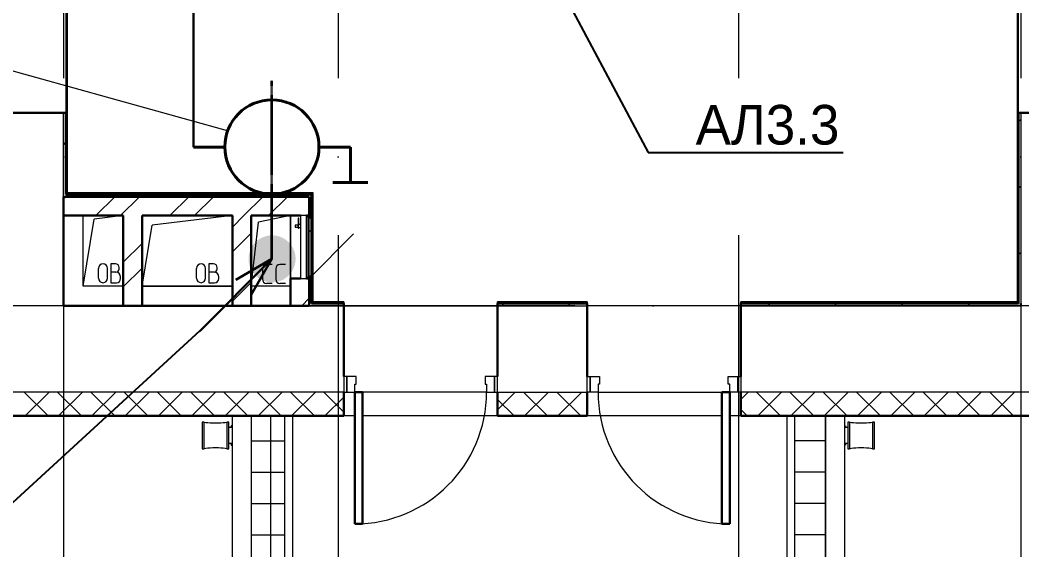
# Model space of a CAD drawing. Header units: millimetres. Extents: x -259793 to 503324, y -44556 to 93494.
# Drawn here: x 274618 to 281002, y 12580 to 15958 of the extents above; entities that cross this region are included whole.
import ezdxf
from ezdxf import colors
from ezdxf.entities.mleader import LeaderData, LeaderLine
from ezdxf.math import Vec2, Vec3

# ---------------------------------------------------------------- set-up
doc = ezdxf.new("R2010")
doc.units = ezdxf.units.MM
doc.linetypes.add('ADSK_Линия сетки', pattern=[25, 20, -2.5, 0, -2.5])
doc.linetypes.add('фантом2', pattern=[31.75, 15.875, -3.175, 3.175, -3.175, 3.175, -3.175])
for name, color, linetype, lineweight in [('Provodka', 151, 'Continuous', 30), ('RC-Выноски', 7, 'Continuous', 0), ('Двери', 252, 'Continuous', 9), ('Крыша', 7, 'Continuous', 9), ('Крыша штриховка', 7, 'Continuous', 9), ('Линии', 7, 'Continuous', 9), ('лс', 5, 'Continuous', 30), ('Обобщенные модели', 252, 'Continuous', 18), ('Оборудование', 8, 'Continuous', 18), ('Ограждение', 252, 'Continuous', 9), ('Оси', 252, 'Continuous', 9), ('Перекрытие', 252, 'Continuous', 18), ('Стены внутренние', 7, 'Continuous', 18), ('Стены наружные', 7, 'Continuous', 18), ('Стены штриховка', 7, 'Continuous', 9)]:
    doc.layers.add(name, color=color, linetype=linetype, lineweight=lineweight)
doc.layers.add('кабель коаксиал', color=7, linetype='Continuous')
doc.layers.add('Радиофикация', color=7, linetype='Continuous')
doc.styles.add('Mipgost_5', font='', dxfattribs={"height": 250})
doc.styles.get('Mipgost_5').set_extended_font_data('Mipgost')

# ---------------------------------------------------------------- blocks, each defined once
blk = doc.blocks.new('_None')
blk = doc.blocks.new('3 этаж')
at = {"color": 251, "lineweight": 18, "true_color": 0x636466}
for p, q in [((276340.8, 14711.6), (276137.5, 14669.8)), ((276340.8, 14711.6), (276340.8, 14311.6)), ((276090.8, 14261.6), (276137.5, 14669.8)), ((276162.3, 14373.6), (276162.3, 14305.8)), ((276225, 14399.7), (276188.4, 14399.7)), ((276247.3, 14373.6), (276247.3, 14305.8)), ((276310, 14399.7), (276273.4, 14399.7)), ((276340.8, 14261.6), (276090.8, 14261.6)), ((276225, 14279.7), (276188.4, 14279.7)), ((276310, 14279.7), (276273.4, 14279.7))]:
    blk.add_line(p, q, dxfattribs=at)
for centre, start, end in [((276188.4, 14373.6), 90, 180), ((276273.4, 14373.6), 90, 180), ((276188.4, 14305.8), 180, 270), ((276273.4, 14305.8), 180, 270)]:
    blk.add_arc(centre, 26.1, start, end, dxfattribs=at)
at = {"layer": 'Двери', "color": 251, "true_color": 0x636466}
for p, q in [((276700.8, 13686.6), (276680.8, 13686.6)), ((276680.8, 13686.6), (276680.8, 13586.6)), ((276700.8, 13686.6), (276700.8, 13586.6)), ((276760.8, 13686.6), (276700.8, 13686.6)), ((276700.8, 13586.6), (276700.8, 13686.6)), ((276760.8, 13636.6), (276760.8, 13686.6)), ((277640.8, 13686.6), (277580.8, 13686.6)), ((277580.8, 13686.6), (277580.8, 13636.6)), ((277640.8, 13586.6), (277640.8, 13686.6)), ((277640.8, 13686.6), (277640.8, 13586.6)), ((277660.8, 13686.6), (277640.8, 13686.6)), ((277660.8, 13586.6), (277660.8, 13686.6)), ((278230.8, 13686.6), (278250.8, 13686.6)), ((278230.8, 13586.6), (278230.8, 13686.6)), ((278250.8, 13586.6), (278250.8, 13686.6)), ((278250.8, 13686.6), (278310.8, 13686.6)), ((278250.8, 13686.6), (278250.8, 13586.6)), ((278310.8, 13686.6), (278310.8, 13636.6)), ((279130.8, 13686.6), (279190.8, 13686.6)), ((279130.8, 13636.6), (279130.8, 13686.6)), ((279190.8, 13686.6), (279190.8, 13586.6)), ((279190.8, 13586.6), (279190.8, 13686.6)), ((279190.8, 13686.6), (279210.8, 13686.6)), ((279210.8, 13686.6), (279210.8, 13586.6)), ((276750.8, 13586.6), (276750.8, 13636.6)), ((276750.8, 13636.6), (276760.8, 13636.6)), ((277580.8, 13636.6), (277590.8, 13636.6)), ((277590.8, 13636.6), (277590.8, 13586.6)), ((278300.8, 13636.6), (278300.8, 13586.6)), ((278310.8, 13636.6), (278300.8, 13636.6)), ((279140.8, 13636.6), (279130.8, 13636.6)), ((279140.8, 13586.6), (279140.8, 13636.6)), ((276680.8, 13586.6), (276700.8, 13586.6)), ((276700.8, 13586.6), (276750.8, 13586.6)), ((277590.8, 13586.6), (277640.8, 13586.6)), ((277640.8, 13586.6), (277660.8, 13586.6)), ((278250.8, 13586.6), (278230.8, 13586.6)), ((278300.8, 13586.6), (278250.8, 13586.6)), ((279190.8, 13586.6), (279140.8, 13586.6)), ((279210.8, 13586.6), (279190.8, 13586.6))]:
    blk.add_line(p, q, dxfattribs=at)
at = {"layer": 'Двери', "color": 251, "lineweight": 30, "true_color": 0x636466}
for p, q in [((276800.8, 13586.6), (276750.8, 13586.6)), ((276750.8, 13586.6), (276750.8, 12746.6)), ((276800.8, 12746.6), (276800.8, 13586.6)), ((279090.8, 12746.6), (279090.8, 13586.6)), ((279090.8, 13586.6), (279140.8, 13586.6)), ((279140.8, 13586.6), (279140.8, 12746.6)), ((276750.8, 12746.6), (276800.8, 12746.6)), ((279140.8, 12746.6), (279090.8, 12746.6))]:
    blk.add_line(p, q, dxfattribs=at)
at = {"layer": 'Двери', "color": 251, "true_color": 0x636466}
for centre, start, end in [((276750.8, 13586.6), 270, 0), ((279140.8, 13586.6), 180, 270)]:
    blk.add_arc(centre, 840, start, end, dxfattribs=at)
at = {"layer": 'Крыша', "color": 251, "true_color": 0x636466}
for p, q in [((275968.8, 13434.6), (275968.8, 6351.2)), ((275970.8, 6351.2), (275970.8, 13434.6)), ((276091.8, 6351.2), (276091.8, 13434.6)), ((276093.8, 6351.2), (276093.8, 13434.6)), ((279747.8, 13434.6), (279747.8, 2738.6)), ((279749.8, 13434.6), (279749.8, 2740.6)), ((279870.8, 13434.6), (279870.8, 2861.6)), ((279872.8, 2863.6), (279872.8, 13434.6))]:
    blk.add_line(p, q, dxfattribs=at)
at = {"layer": 'Крыша штриховка', "color": 251, "linetype": 'Continuous', "true_color": 0x636466}
for p, q in [((276213.9, 13434.6), (276213.9, 6306.2)), ((276093.8, 13276.3), (276305.8, 13276.3)), ((279747.8, 13276.3), (279555.8, 13276.3)), ((276093.8, 13076.3), (276305.8, 13076.3)), ((279747.8, 13076.3), (279555.8, 13076.3)), ((276093.8, 12876.3), (276305.8, 12876.3)), ((279747.8, 12876.3), (279555.8, 12876.3)), ((276093.8, 12676.3), (276305.8, 12676.3)), ((279747.8, 12676.3), (279555.8, 12676.3))]:
    blk.add_line(p, q, dxfattribs=at)
at = {"layer": 'Линии', "color": 251, "lineweight": 18, "ltscale": 200, "true_color": 0x636466}
for p, q in [((275020.8, 14261.6), (275020.8, 14711.6)), ((275020.8, 14261.6), (275090.3, 14689.8)), ((275275.8, 14711.6), (275090.3, 14689.8)), ((275970.8, 14711.6), (275459.1, 14651.6)), ((275395.8, 14261.6), (275459.1, 14651.6)), ((275118.2, 14312.8), (275118.2, 14375.4)), ((275175.6, 14312.8), (275175.6, 14375.4)), ((275225.8, 14404.1), (275195.8, 14404.1)), ((275195.8, 14404.1), (275195.8, 14284.1)), ((275249.1, 14370.7), (275249.1, 14380.7)), ((275743.3, 14312.8), (275743.3, 14375.4)), ((275800.6, 14312.8), (275800.6, 14375.4)), ((275850.8, 14404.1), (275820.8, 14404.1)), ((275820.8, 14404.1), (275820.8, 14284.1)), ((275874.1, 14370.7), (275874.1, 14380.7)), ((275229.1, 14350.7), (275195.8, 14350.7)), ((275259.1, 14310.7), (275259.1, 14320.7)), ((275854.1, 14350.7), (275820.8, 14350.7)), ((275884.1, 14310.7), (275884.1, 14320.7)), ((275275.8, 14261.6), (275020.8, 14261.6)), ((275195.8, 14284.1), (275232.4, 14284.1)), ((275970.8, 14261.6), (275395.8, 14261.6)), ((275820.8, 14284.1), (275857.5, 14284.1))]:
    blk.add_line(p, q, dxfattribs=at)
at = {"layer": 'Линии', "color": 251, "lineweight": 18, "true_color": 0x636466}
for centre, radius, start, end in [((275146.9, 14375.4), 28.7, 0, 180), ((275225.8, 14380.7), 23.3, 0, 90), ((275229.1, 14370.7), 20, 270, 0), ((275771.9, 14375.4), 28.7, 0, 180), ((275850.8, 14380.7), 23.3, 0, 90), ((275854.1, 14370.7), 20, 270, 0), ((275146.9, 14312.8), 28.7, 180, 0), ((275229.1, 14320.7), 30, 0, 90), ((275232.4, 14310.7), 26.7, 270, 0), ((275771.9, 14312.8), 28.7, 180, 0), ((275854.1, 14320.7), 30, 0, 90), ((275857.5, 14310.7), 26.7, 270, 0)]:
    blk.add_arc(centre, radius, start, end, dxfattribs=at)
at = {"layer": 'Обобщенные модели', "color": 251, "true_color": 0x636466}
for p, q in [((275789.4, 13395.6), (275778.8, 13395.6)), ((275778.8, 13395.6), (275778.8, 13225.6)), ((275789.4, 13395.6), (275789.4, 13225.6)), ((275793.9, 13393.5), (275789.4, 13395.6)), ((275802.4, 13391.6), (275793.9, 13393.5)), ((275814.4, 13390), (275802.4, 13391.6)), ((275829.2, 13388.8), (275814.4, 13390)), ((275846, 13388), (275829.2, 13388.8)), ((275863.8, 13387.8), (275846, 13388)), ((275881.6, 13388), (275863.8, 13387.8)), ((275898.3, 13388.8), (275881.6, 13388)), ((275913.2, 13390), (275898.3, 13388.8)), ((275925.1, 13391.6), (275913.2, 13390)), ((275933.6, 13393.5), (275925.1, 13391.6)), ((275938.1, 13395.6), (275933.6, 13393.5)), ((275938.1, 13225.6), (275938.1, 13395.6)), ((275948.8, 13395.6), (275938.1, 13395.6)), ((275948.8, 13225.6), (275948.8, 13395.6)), ((275948.8, 13360.6), (275950.2, 13360.6)), ((275968.8, 13360.6), (275948.8, 13360.6)), ((275968.8, 13360.6), (275950.2, 13360.6)), ((275964.8, 13372.6), (275962.8, 13372.6)), ((275962.8, 13372.6), (275962.8, 13362.6)), ((275962.8, 13360.6), (275962.8, 13362.6)), ((275964.8, 13362.6), (275964.8, 13372.6)), ((275964.8, 13362.6), (275964.8, 13360.6)), ((279891.4, 13360.6), (279872.8, 13360.6)), ((279892.8, 13360.6), (279872.8, 13360.6)), ((279878.8, 13372.6), (279876.8, 13372.6)), ((279876.8, 13372.6), (279876.8, 13362.6)), ((279876.8, 13360.6), (279876.8, 13362.6)), ((279878.8, 13362.6), (279878.8, 13372.6)), ((279878.8, 13362.6), (279878.8, 13360.6)), ((279891.4, 13360.6), (279892.8, 13360.6)), ((279903.4, 13395.6), (279892.8, 13395.6)), ((279892.8, 13395.6), (279892.8, 13225.6)), ((279903.4, 13395.6), (279903.4, 13225.6)), ((279907.9, 13393.5), (279903.4, 13395.6)), ((279916.4, 13391.6), (279907.9, 13393.5)), ((279928.4, 13390), (279916.4, 13391.6)), ((279943.2, 13388.8), (279928.4, 13390)), ((279960, 13388), (279943.2, 13388.8)), ((279977.8, 13387.8), (279960, 13388)), ((279995.6, 13388), (279977.8, 13387.8)), ((280012.3, 13388.8), (279995.6, 13388)), ((280027.2, 13390), (280012.3, 13388.8)), ((280039.1, 13391.6), (280027.2, 13390)), ((280047.6, 13393.5), (280039.1, 13391.6)), ((280052.1, 13395.6), (280047.6, 13393.5)), ((280052.1, 13225.6), (280052.1, 13395.6)), ((280062.8, 13395.6), (280052.1, 13395.6)), ((280062.8, 13225.6), (280062.8, 13395.6)), ((275778.8, 13225.6), (275789.4, 13225.6)), ((275789.4, 13225.6), (275793.9, 13227.6)), ((275793.9, 13227.6), (275802.4, 13229.5)), ((275802.4, 13229.5), (275814.4, 13231.1)), ((275814.4, 13231.1), (275829.2, 13232.3)), ((275829.2, 13232.3), (275846, 13233.1)), ((275846, 13233.1), (275863.8, 13233.4)), ((275863.8, 13233.4), (275881.6, 13233.1)), ((275881.6, 13233.1), (275898.3, 13232.3)), ((275898.3, 13232.3), (275913.2, 13231.1)), ((275913.2, 13231.1), (275925.1, 13229.5)), ((275925.1, 13229.5), (275933.6, 13227.6)), ((275933.6, 13227.6), (275938.1, 13225.6)), ((275938.1, 13225.6), (275948.8, 13225.6)), ((275950.2, 13260.6), (275948.8, 13260.6)), ((275948.8, 13260.6), (275968.8, 13260.6)), ((275950.2, 13260.6), (275968.8, 13260.6)), ((275962.8, 13258.6), (275962.8, 13260.6)), ((275962.8, 13258.6), (275962.8, 13248.6)), ((275962.8, 13248.6), (275964.8, 13248.6)), ((275964.8, 13260.6), (275964.8, 13258.6)), ((275964.8, 13248.6), (275964.8, 13258.6)), ((279872.8, 13260.6), (279891.4, 13260.6)), ((279872.8, 13260.6), (279892.8, 13260.6)), ((279876.8, 13258.6), (279876.8, 13260.6)), ((279876.8, 13258.6), (279876.8, 13248.6)), ((279876.8, 13248.6), (279878.8, 13248.6)), ((279878.8, 13260.6), (279878.8, 13258.6)), ((279878.8, 13248.6), (279878.8, 13258.6)), ((279892.8, 13260.6), (279891.4, 13260.6)), ((279892.8, 13225.6), (279903.4, 13225.6)), ((279903.4, 13225.6), (279907.9, 13227.6)), ((279907.9, 13227.6), (279916.4, 13229.5)), ((279916.4, 13229.5), (279928.4, 13231.1)), ((279928.4, 13231.1), (279943.2, 13232.3)), ((279943.2, 13232.3), (279960, 13233.1)), ((279960, 13233.1), (279977.8, 13233.4)), ((279977.8, 13233.4), (279995.6, 13233.1)), ((279995.6, 13233.1), (280012.3, 13232.3)), ((280012.3, 13232.3), (280027.2, 13231.1)), ((280027.2, 13231.1), (280039.1, 13229.5)), ((280039.1, 13229.5), (280047.6, 13227.6)), ((280047.6, 13227.6), (280052.1, 13225.6)), ((280052.1, 13225.6), (280062.8, 13225.6))]:
    blk.add_line(p, q, dxfattribs=at)
at = {"layer": 'Обобщенные модели', "color": 251, "true_color": 0x636466, "extrusion": (0, 0, -1)}
for p, q in [((275951.9, 13360.6), (275949.7, 13360.6)), ((275953.9, 13360.6), (275951.9, 13360.6)), ((275955.8, 13360.6), (275953.9, 13360.6)), ((275957.4, 13360.6), (275955.8, 13360.6)), ((275958.9, 13360.6), (275957.4, 13360.6)), ((275960.2, 13360.6), (275958.9, 13360.6)), ((275961.3, 13360.6), (275960.2, 13360.6)), ((275962.2, 13360.6), (275961.3, 13360.6)), ((275962.9, 13360.6), (275962.2, 13360.6)), ((275963.4, 13360.6), (275962.9, 13360.6)), ((275963.7, 13360.6), (275963.4, 13360.6)), ((279878, 13360.6), (279877.8, 13360.6)), ((279878.4, 13360.6), (279878, 13360.6)), ((279878.9, 13360.6), (279878.4, 13360.6)), ((279879.7, 13360.6), (279878.9, 13360.6)), ((279880.7, 13360.6), (279879.7, 13360.6)), ((279881.9, 13360.6), (279880.7, 13360.6)), ((279883.2, 13360.6), (279881.9, 13360.6)), ((279884.8, 13360.6), (279883.2, 13360.6)), ((279886.5, 13360.6), (279884.8, 13360.6)), ((279888.5, 13360.6), (279886.5, 13360.6)), ((279890.6, 13360.6), (279888.5, 13360.6)), ((279892.8, 13360.6), (279890.6, 13360.6)), ((275948.8, 13260.6), (275951, 13260.6)), ((275951, 13260.6), (275953.1, 13260.6)), ((275953.1, 13260.6), (275955, 13260.6)), ((275955, 13260.6), (275956.8, 13260.6)), ((275956.8, 13260.6), (275958.3, 13260.6)), ((275958.3, 13260.6), (275959.7, 13260.6)), ((275959.7, 13260.6), (275960.9, 13260.6)), ((275960.9, 13260.6), (275961.8, 13260.6)), ((275961.8, 13260.6), (275962.6, 13260.6)), ((275962.6, 13260.6), (275963.2, 13260.6)), ((275963.2, 13260.6), (275963.6, 13260.6)), ((275963.6, 13260.6), (275963.8, 13260.6)), ((279877.9, 13260.6), (279878.2, 13260.6)), ((279878.2, 13260.6), (279878.7, 13260.6)), ((279878.7, 13260.6), (279879.4, 13260.6)), ((279879.4, 13260.6), (279880.3, 13260.6)), ((279880.3, 13260.6), (279881.4, 13260.6)), ((279881.4, 13260.6), (279882.6, 13260.6)), ((279882.6, 13260.6), (279884.1, 13260.6)), ((279884.1, 13260.6), (279885.8, 13260.6)), ((279885.8, 13260.6), (279887.6, 13260.6)), ((279887.6, 13260.6), (279889.7, 13260.6)), ((279889.7, 13260.6), (279891.9, 13260.6))]:
    blk.add_line(p, q, dxfattribs=at)
at = {"layer": 'Обобщенные модели', "color": 251, "true_color": 0x636466}
for centre, start, end in [((275963.8, 13310.6), 84.42735, 105), ((279877.8, 13310.6), 75, 95.57265), ((275963.8, 13310.6), 255, 275.57265), ((279877.8, 13310.6), 264.42735, 285)]:
    blk.add_arc(centre, 52, start, end, dxfattribs=at)
at = {"layer": 'Оборудование', "color": 251, "true_color": 0x636466}
for p, q in [((276390.4, 14695.7), (276390.4, 14649.9)), ((276395.4, 14695.7), (276390.4, 14695.7)), ((276395.4, 14649.9), (276395.4, 14695.7)), ((276442.2, 14711.6), (276405.8, 14711.6)), ((276405.8, 14711.6), (276405.8, 14311.6)), ((276443.1, 14312.5), (276443.1, 14710.6)), ((276452.8, 14704.6), (276443.1, 14704.6)), ((276453.8, 14319.5), (276453.8, 14703.6)), ((276460.8, 14692.6), (276455.3, 14692.6)), ((276460.8, 14330.6), (276460.8, 14692.6)), ((276387.9, 14651.2), (276370.4, 14651.2)), ((276370.4, 14651.2), (276370.4, 14638.9)), ((276370.4, 14638.9), (276387.9, 14638.9)), ((276389.9, 14653.1), (276387.9, 14651.2)), ((276387.9, 14651.2), (276387.9, 14638.9)), ((276387.9, 14638.9), (276389.9, 14637)), ((276405.8, 14654.7), (276389.9, 14654.7)), ((276389.9, 14654.7), (276389.9, 14635.4)), ((276389.9, 14635.4), (276405.8, 14635.4)), ((276390.4, 14640.2), (276390.4, 14632)), ((276390.4, 14632), (276395.4, 14632)), ((276395.4, 14632), (276395.4, 14640.2)), ((276460.8, 14311.6), (276743.6, 14594.4)), ((276405.8, 14311.6), (276442.2, 14311.6)), ((276443.1, 14318.6), (276452.8, 14318.6)), ((276455.3, 14330.6), (276460.8, 14330.6))]:
    blk.add_line(p, q, dxfattribs=at)
for points, knots in [([(276443.1, 14710.6), (276443.1, 14710.7), (276443.1, 14710.8), (276443, 14711), (276442.9, 14711.1), (276442.8, 14711.3), (276442.6, 14711.4), (276442.4, 14711.5), (276442.2, 14711.6), (276442.2, 14711.6)], [0, 0, 0, 0, 0.166667, 0.25, 0.333333, 0.5, 0.666667, 0.833333, 1, 1, 1, 1]), ([(276453.8, 14703.6), (276453.8, 14703.7), (276453.8, 14703.8), (276453.7, 14704), (276453.7, 14704.1), (276453.6, 14704.2), (276453.5, 14704.3), (276453.3, 14704.4), (276453.1, 14704.5), (276452.9, 14704.6), (276452.8, 14704.6)], [0, 0, 0, 0, 0.166667, 0.25, 0.333333, 0.416667, 0.541667, 0.666667, 0.833333, 1, 1, 1, 1]), ([(276455.3, 14692.6), (276455.2, 14692.6), (276455, 14692.6), (276454.7, 14692.7), (276454.5, 14692.8), (276454.4, 14692.9), (276454.2, 14693), (276454.1, 14693.2), (276454, 14693.3), (276453.9, 14693.5), (276453.8, 14693.8), (276453.8, 14694), (276453.8, 14694.1)], [0, 0, 0, 0, 0.166667, 0.25, 0.333333, 0.416667, 0.5, 0.583333, 0.666667, 0.75, 0.833333, 1, 1, 1, 1]), ([(276442.2, 14311.6), (276442.2, 14311.6), (276442.4, 14311.6), (276442.6, 14311.7), (276442.8, 14311.8), (276442.9, 14312), (276443, 14312.1), (276443.1, 14312.3), (276443.1, 14312.4), (276443.1, 14312.5)], [-1, -1, -1, -1, -0.833333, -0.666667, -0.5, -0.333333, -0.25, -0.166667, 0, 0, 0, 0]), ([(276452.8, 14318.6), (276452.9, 14318.6), (276453.1, 14318.6), (276453.3, 14318.7), (276453.5, 14318.8), (276453.6, 14318.9), (276453.7, 14319), (276453.7, 14319.1), (276453.8, 14319.3), (276453.8, 14319.4), (276453.8, 14319.5)], [-1, -1, -1, -1, -0.833333, -0.666667, -0.541667, -0.416667, -0.333333, -0.25, -0.166667, 0, 0, 0, 0]), ([(276453.8, 14329), (276453.8, 14329.2), (276453.8, 14329.4), (276453.9, 14329.6), (276454, 14329.8), (276454.1, 14330), (276454.2, 14330.1), (276454.4, 14330.2), (276454.5, 14330.4), (276454.7, 14330.4), (276455, 14330.5), (276455.2, 14330.6), (276455.3, 14330.6)], [-1, -1, -1, -1, -0.833333, -0.75, -0.666667, -0.583333, -0.5, -0.416667, -0.333333, -0.25, -0.166667, 0, 0, 0, 0])]:
    blk.add_open_spline(points, degree=3, knots=knots, dxfattribs=at)
at = {"layer": 'Ограждение', "color": 251, "true_color": 0x636466}
for p, q in [((274920.8, 14856.6), (274920.8, 17391.6)), ((280970.8, 16671.6), (280970.8, 14161.6)), ((274920.8, 14856.6), (274910.8, 14846.6)), ((276485.8, 14856.6), (274920.8, 14856.6)), ((276485.8, 14856.6), (276475.8, 14846.6)), ((276485.8, 14161.6), (276485.8, 14856.6)), ((276475.8, 14151.6), (276485.8, 14161.6)), ((276680.8, 14161.6), (276485.8, 14161.6)), ((276680.8, 14161.6), (276680.8, 14151.6)), ((277660.8, 14151.6), (277660.8, 14161.6)), ((278230.8, 14161.6), (277660.8, 14161.6)), ((278230.8, 14161.6), (278230.8, 14151.6)), ((279210.8, 14151.6), (279210.8, 14161.6)), ((280970.8, 14161.6), (279210.8, 14161.6)), ((280970.8, 14161.6), (280980.8, 14151.6)), ((276305.8, 12209.6), (276305.8, 13434.6)), ((276355.8, 12259.6), (276355.8, 13434.6)), ((279505.8, 12259.6), (279505.8, 13434.6)), ((279555.8, 12209.6), (279555.8, 13434.6))]:
    blk.add_line(p, q, dxfattribs=at)
at = {"layer": 'Оси', "color": 251, "linetype": 'ADSK_Линия сетки', "ltscale": 200, "true_color": 0x636466}
for p, q in [((274895.8, 34587.2), (274895.8, -31389.6)), ((276645.8, 34587.2), (276645.8, -31389.6)), ((279195.8, 34587.2), (279195.8, -31389.6)), ((280995.8, 34587.2), (280995.8, -31389.6)), ((283153.2, 14136.6), (237073.5, 14136.6))]:
    blk.add_line(p, q, dxfattribs=at)
at = {"layer": 'Перекрытие', "color": 251, "true_color": 0x636466}
for p, q in [((275020.8, 14261.6), (275020.8, 14711.6)), ((275275.8, 14261.6), (275020.8, 14261.6)), ((275395.8, 14261.6), (275970.8, 14261.6)), ((276340.8, 14261.6), (276090.8, 14261.6))]:
    blk.add_line(p, q, dxfattribs=at)
at = {"layer": 'Стены внутренние', "color": 251, "lineweight": 30, "true_color": 0x636466}
for p, q in [((274895.8, 15366.6), (274193.8, 15366.6)), ((280995.8, 15366.6), (281697.8, 15366.6)), ((274895.8, 14711.6), (274895.8, 14136.6)), ((275275.8, 14136.6), (274895.8, 14136.6)), ((275970.8, 14136.6), (275395.8, 14136.6)), ((276340.8, 14136.6), (276090.8, 14136.6)), ((276680.8, 13686.6), (276680.8, 14136.6)), ((277660.8, 13686.6), (277660.8, 14136.6)), ((278230.8, 13686.6), (278230.8, 14136.6)), ((279210.8, 13686.6), (279210.8, 14136.6)), ((280995.8, 14151.6), (280995.8, 14136.6)), ((276680.8, 13434.6), (276680.8, 13586.6)), ((277660.8, 13434.6), (277660.8, 13586.6)), ((278230.8, 13434.6), (278230.8, 13586.6)), ((279210.8, 13434.6), (279210.8, 13586.6)), ((274193.8, 13434.6), (276680.8, 13434.6)), ((278230.8, 13434.6), (277660.8, 13434.6)), ((281697.8, 13434.6), (279210.8, 13434.6))]:
    blk.add_line(p, q, dxfattribs=at)
at = {"layer": 'Стены внутренние', "color": 251, "true_color": 0x636466}
for p, q in [((274895.8, 14831.6), (274895.8, 15366.6)), ((280995.8, 15366.6), (280995.8, 14151.6)), ((276680.8, 14136.6), (277660.8, 14136.6)), ((279210.8, 14136.6), (278230.8, 14136.6)), ((276680.8, 13586.6), (274345.8, 13586.6)), ((277590.8, 13586.6), (276800.8, 13586.6)), ((277660.8, 13586.6), (278230.8, 13586.6)), ((278300.8, 13586.6), (279090.8, 13586.6)), ((281545.8, 13586.6), (279210.8, 13586.6)), ((276750.8, 13434.6), (276680.8, 13434.6)), ((277660.8, 13434.6), (276800.8, 13434.6)), ((279090.8, 13434.6), (278230.8, 13434.6)), ((279210.8, 13434.6), (279140.8, 13434.6))]:
    blk.add_line(p, q, dxfattribs=at)
at = {"layer": 'Стены внутренние', "color": 251, "linetype": 'Continuous', "lineweight": 9, "true_color": 0x636466}
for p, q in [((274794.6, 13436.6), (274644.6, 13586.6)), ((274653.4, 13436.6), (274803.4, 13586.6)), ((275006.8, 13436.6), (274856.8, 13586.6)), ((274865.6, 13436.6), (275015.6, 13586.6)), ((275218.9, 13436.6), (275068.9, 13586.6)), ((275077.7, 13436.6), (275227.7, 13586.6)), ((275431, 13436.6), (275281, 13586.6)), ((275289.8, 13436.6), (275439.8, 13586.6)), ((275643.2, 13436.6), (275493.2, 13586.6)), ((275502, 13436.6), (275652, 13586.6)), ((275855.3, 13436.6), (275705.3, 13586.6)), ((275714.1, 13436.6), (275864.1, 13586.6)), ((276067.4, 13436.6), (275917.4, 13586.6)), ((275926.2, 13436.6), (276076.2, 13586.6)), ((276279.6, 13436.6), (276129.6, 13586.6)), ((276138.4, 13436.6), (276288.4, 13586.6)), ((276491.7, 13436.6), (276341.7, 13586.6)), ((276350.5, 13436.6), (276500.5, 13586.6)), ((276678.8, 13461.6), (276553.8, 13586.6)), ((276562.6, 13436.6), (276678.8, 13552.7)), ((277662.8, 13476), (277773.3, 13586.6)), ((277764.5, 13436.6), (277662.8, 13538.3)), ((277976.6, 13436.6), (277826.6, 13586.6)), ((277835.4, 13436.6), (277985.4, 13586.6)), ((278188.7, 13436.6), (278038.7, 13586.6)), ((278047.6, 13436.6), (278197.6, 13586.6)), ((279212.8, 13541.1), (279258.2, 13586.6)), ((279461.5, 13436.6), (279311.5, 13586.6)), ((279320.3, 13436.6), (279470.3, 13586.6)), ((279673.7, 13436.6), (279523.7, 13586.6)), ((279532.5, 13436.6), (279682.5, 13586.6)), ((279885.8, 13436.6), (279735.8, 13586.6)), ((279744.6, 13436.6), (279894.6, 13586.6)), ((280097.9, 13436.6), (279947.9, 13586.6)), ((279956.7, 13436.6), (280106.7, 13586.6)), ((280310.1, 13436.6), (280160.1, 13586.6)), ((280168.9, 13436.6), (280318.9, 13586.6)), ((280522.2, 13436.6), (280372.2, 13586.6)), ((280381, 13436.6), (280531, 13586.6)), ((280734.3, 13436.6), (280584.3, 13586.6)), ((280593.1, 13436.6), (280743.1, 13586.6)), ((280946.5, 13436.6), (280796.5, 13586.6)), ((280805.3, 13436.6), (280955.3, 13586.6)), ((279249.4, 13436.6), (279212.8, 13473.2)), ((274738.9, 13434.6), (274737.8, 13436.6)), ((274950.1, 13436.6), (274948.9, 13434.6)), ((275794.8, 13434.6), (275793.6, 13436.6)), ((276146.7, 13434.6), (276145.6, 13436.6)), ((276357.9, 13436.6), (276356.7, 13434.6)), ((276678.8, 13449.1), (276680.8, 13449.1)), ((279210.8, 13449.1), (279212.8, 13449.1)), ((280018.2, 13434.6), (280017.1, 13436.6))]:
    blk.add_line(p, q, dxfattribs=at)
at = {"layer": 'Стены наружные', "color": 251, "true_color": 0x636466}
for p, q in [((274910.8, 16696.6), (274910.8, 15366.6)), ((280980.8, 15366.6), (280980.8, 16681.6)), ((276340.8, 14311.6), (276340.8, 14711.6)), ((276460.8, 14136.6), (276680.8, 14136.6)), ((277660.8, 14136.6), (278230.8, 14136.6)), ((279210.8, 14136.6), (280995.8, 14136.6))]:
    blk.add_line(p, q, dxfattribs=at)
at = {"layer": 'Стены наружные', "color": 251, "lineweight": 30, "true_color": 0x636466}
for p, q in [((274910.8, 15366.6), (274895.8, 15366.6)), ((274910.8, 14846.6), (274910.8, 15366.6)), ((280980.8, 14151.6), (280980.8, 15366.6)), ((280995.8, 15366.6), (280980.8, 15366.6)), ((274895.8, 14831.6), (276460.8, 14831.6)), ((274895.8, 14831.6), (274895.8, 14711.6)), ((274910.8, 14846.6), (276475.8, 14846.6)), ((276460.8, 14692.6), (276460.8, 14831.6)), ((276475.8, 14846.6), (276475.8, 14151.6)), ((275275.8, 14711.6), (274895.8, 14711.6)), ((275275.8, 14136.6), (275275.8, 14711.6)), ((275970.8, 14711.6), (275395.8, 14711.6)), ((275395.8, 14711.6), (275395.8, 14136.6)), ((275970.8, 14136.6), (275970.8, 14711.6)), ((276405.8, 14711.6), (276090.8, 14711.6)), ((276090.8, 14711.6), (276090.8, 14136.6)), ((276460.8, 14711.6), (276442.4, 14711.6)), ((276340.8, 14136.6), (276340.8, 14311.6)), ((276340.8, 14311.6), (276405.8, 14311.6)), ((276442.4, 14311.6), (276460.8, 14311.6)), ((276460.8, 14136.6), (276460.8, 14330.6)), ((275275.8, 14136.6), (275395.8, 14136.6)), ((275970.8, 14136.6), (276090.8, 14136.6)), ((276340.8, 14136.6), (276460.8, 14136.6)), ((276680.8, 14151.6), (276475.8, 14151.6)), ((276680.8, 14151.6), (276680.8, 14136.6)), ((278230.8, 14151.6), (277660.8, 14151.6)), ((277660.8, 14151.6), (277660.8, 14136.6)), ((278230.8, 14151.6), (278230.8, 14136.6)), ((280980.8, 14151.6), (279210.8, 14151.6)), ((279210.8, 14151.6), (279210.8, 14136.6))]:
    blk.add_line(p, q, dxfattribs=at)
at = {"layer": 'Стены наружные', "color": 251, "linetype": 'Continuous', "lineweight": 9, "true_color": 0x636466}
for p, q in [((280980.8, 15309.1), (280995.8, 15324.1)), ((274895.8, 15163.8), (274910.8, 15178.8)), ((280980.8, 14884.9), (280995.8, 14899.9)), ((274895.8, 14820), (274907.3, 14831.6)), ((274987.8, 14831.6), (275002.8, 14846.6)), ((275101.7, 14711.6), (275221.7, 14831.6)), ((275258.8, 14711.6), (275378.8, 14831.6)), ((275412, 14831.6), (275427, 14846.6)), ((275573.1, 14711.6), (275693.1, 14831.6)), ((275730.3, 14711.6), (275850.3, 14831.6)), ((275836.3, 14831.6), (275851.3, 14846.6)), ((276044.6, 14711.6), (276164.6, 14831.6)), ((276201.7, 14711.6), (276321.7, 14831.6)), ((276260.6, 14831.6), (276275.6, 14846.6)), ((275970.8, 14637.7), (276044.6, 14711.6)), ((276460.8, 14607.5), (276475.8, 14622.5)), ((275970.8, 14480.6), (276090.8, 14600.6)), ((275275.8, 14414.2), (275395.8, 14534.2)), ((280980.8, 14460.6), (280995.8, 14475.6)), ((275275.8, 14257.1), (275395.8, 14377.1)), ((275970.8, 14166.3), (276090.8, 14286.3)), ((276412.5, 14136.6), (276460.8, 14184.8)), ((276460.8, 14183.2), (276475.8, 14198.2)), ((277686.9, 14136.6), (277701.9, 14151.6)), ((278111.2, 14136.6), (278126.2, 14151.6)), ((279384, 14136.6), (279399, 14151.6)), ((279808.2, 14136.6), (279823.2, 14151.6)), ((280232.5, 14136.6), (280247.5, 14151.6)), ((280656.7, 14136.6), (280671.7, 14151.6))]:
    blk.add_line(p, q, dxfattribs=at)
at = {"layer": 'Стены штриховка', "color": 251, "true_color": 0x636466}
for p, q in [((276678.8, 13586.6), (276678.8, 13436.6)), ((277662.8, 13436.6), (277662.8, 13586.6)), ((278228.8, 13586.6), (278228.8, 13436.6)), ((279212.8, 13436.6), (279212.8, 13586.6)), ((276678.8, 13436.6), (274193.8, 13436.6)), ((278228.8, 13436.6), (277662.8, 13436.6)), ((281697.8, 13436.6), (279212.8, 13436.6))]:
    blk.add_line(p, q, dxfattribs=at)

msp = doc.modelspace()

# ---------------------------------------------------------------- hatches: boundary and pattern name
at = {"layer": 'Provodka'}
h = msp.add_hatch(color=256, dxfattribs=at)
h.paths.add_polyline_path([(276373.8107, 14435.97459, 0.1989123674), (276329.87672, 14542.04061), (276223.8107, 14435.97459), (276148.8107, 14306.07078, 0.5773502692)])
h.paths.add_polyline_path([(276223.8107, 14435.97459), (276117.74469, 14329.90857, 0.0655434628), (276148.8107, 14306.07078)])
h.paths.add_polyline_path([(276223.8107, 14435.97459), (276093.90689, 14360.97459, 0.0655434628), (276117.74469, 14329.90857)])
h.paths.add_polyline_path([(276329.87672, 14542.04061, 0.6681786379), (276073.8107, 14435.97459, 0.1316524976), (276093.90689, 14360.97459), (276223.8107, 14435.97459)])

# ---------------------------------------------------------------- linework, layer by layer
at = {"color": 6, "linetype": 'фантом2', "lineweight": 35, "ltscale": 0.2}
msp.add_line((276222.2457, 14435.3666), (276222.2457, 15573.6425), dxfattribs=at)
at = {"layer": 'Provodka', "color": 1}
for p, q in [((275762.62629, 13975.74719), (276222.2457, 14435.3666)), ((276222.2457, 14435.3666), (275992.98376, 14303.00216)), ((276222.2457, 14435.3666), (276089.88126, 14206.10466))]:
    msp.add_line(p, q, dxfattribs=at)
at = {"layer": 'кабель коаксиал', "lineweight": 40, "ltscale": 2}
for p, q in [((275922.8058, 15147.28696), (275722.72328, 15147.28696)), ((276722.88274, 15147.28696), (276522.80022, 15147.28696)), ((276722.88274, 15147.28696), (276722.88274, 14922.6023)), ((276834.82067, 14922.6023), (276610.94481, 14922.6023))]:
    msp.add_line(p, q, dxfattribs=at)
at = {"layer": 'лс', "color": 104}
msp.add_line((275722.72328, 15147.28696), (275722.72328, 17086.95271), dxfattribs=at)
at = {"layer": 'Оборудование', "color": 0, "lineweight": 40, "ltscale": 2}
msp.add_circle((276222.80022, 15149.11629), 300, dxfattribs=at)
at = {"layer": 'Радиофикация', "color": 7, "lineweight": 9}
msp.add_line((275940.71991, 15251.24708), (273634.61812, 15893.57526), dxfattribs=at)

# ---------------------------------------------------------------- block references
msp.add_blockref('3 этаж', (0, 0))

# ---------------------------------------------------------------- next in the draw order: leaders
at = {"layer": 'RC-Выноски', "lineweight": 5}
ml = msp.add_multileader_mtext('Standard', dxfattribs=at)
ml.set_content('АЛ3.3', color=256, style='Mipgost_5')
ml.set_leader_properties()
ml.build(insert=Vec2(0, 0))
ml.multileader.update_dxf_attribs({"has_text_frame": 1, "text_left_attachment_type": 6, "text_right_attachment_type": 6, "dogleg_length": 2, "arrow_head_size": 404, "scale": 100})
ctx = ml.context
ctx.base_point, ctx.scale, ctx.char_height, ctx.arrow_head_size, ctx.landing_gap_size, ctx.plane_origin = Vec3(278821.85617, 15114.08808), 100, 252.5, 404, 101, Vec3(-202028.54675, -428462.62398)
ctx.left_attachment, ctx.right_attachment = 6, 6
notes = []
notes.append((ctx, [(0, (1, 1, 0), (278619.85617, 15114.08808), (1, 0), 202, [(0, [(277570.08535, 17086.95271)], 0, [])])]))
ctx.mtext.insert, ctx.mtext.flow_direction = Vec3(278922.85617, 15417.08808), 5
ctx.mtext.has_bg_fill, ctx.mtext.bg_color, ctx.mtext.bg_scale_factor, ctx.mtext.bg_transparency, ctx.mtext.use_window_bg_color = 1, -1027028792, 1.5, 0, 1
ml = msp.add_multileader_mtext('Standard', dxfattribs=at)
ml.set_content('МЛ3 с 1 этажа', color=256, style='Mipgost_5')
ml.set_leader_properties()
ml.set_arrow_properties(name='NONE')
ml.build(insert=Vec2(0, 0))
ml.multileader.update_dxf_attribs({"has_text_frame": 1, "text_left_attachment_type": 6, "text_right_attachment_type": 6, "dogleg_length": 2, "arrow_head_size": 404, "scale": 100})
ctx = ml.context
ctx.base_point, ctx.scale, ctx.char_height, ctx.arrow_head_size, ctx.landing_gap_size, ctx.plane_origin = Vec3(271784.3597, 12435.44227), 100, 252.5, 404, 101, Vec3(-201037.21114, -430053.92824)
ctx.left_attachment, ctx.right_attachment = 6, 6
notes.append((ctx, [(1, (1, 1, 0), (274082.83112, 12435.44227), (-1, 0), 202, [(0, [(275764.1913, 13976.35518)], 0, [])])]))
ctx.mtext.insert, ctx.mtext.flow_direction = Vec3(271885.3597, 12738.44227), 5
ctx.mtext.has_bg_fill, ctx.mtext.bg_color, ctx.mtext.bg_scale_factor, ctx.mtext.bg_transparency, ctx.mtext.use_window_bg_color = 1, -1027028792, 1.5, 0, 1
for ctx, leaders in notes:
    for number, flags, end, landing, length, lines in leaders:
        leader = LeaderData()
        leader.index, (leader.has_last_leader_line, leader.has_dogleg_vector, leader.attachment_direction) = number, flags
        leader.last_leader_point, leader.dogleg_vector, leader.dogleg_length = Vec3(end), Vec3(landing), length
        for number, points, colour, breaks in lines:
            line = LeaderLine()
            line.index, line.vertices, line.color, line.breaks = number, Vec3.list(points), colors.encode_raw_color(colour), breaks
            leader.lines.append(line)
        ctx.leaders.append(leader)

doc.saveas('drawing.dxf')
